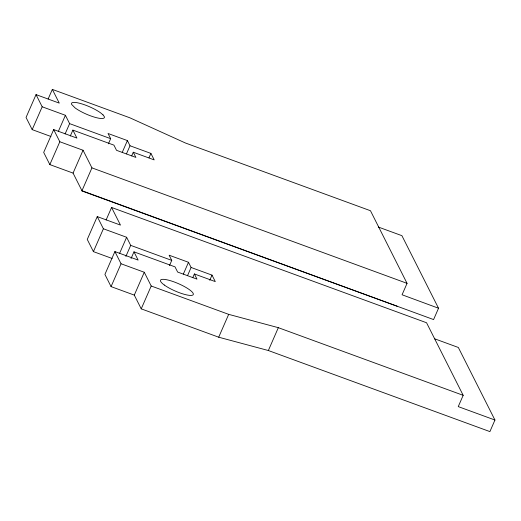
<?xml version="1.0" encoding="UTF-8"?>
<svg xmlns="http://www.w3.org/2000/svg" width="521" height="521" viewBox="0 0 521 521"><rect width="100%" height="100%" fill="white"/><g stroke="black" fill="none" stroke-linecap="round" stroke-linejoin="round"><path stroke-width="0.78" d="M48.147 98.977L52.334 89.397L59.264 103.119L36.034 94.614L26.05 117.459L32.191 129.631L50.928 136.489M32.191 129.631L42.181 106.785L36.034 94.614M70.309 136.001L72.881 130.107L76.906 138.085L53.683 129.579L43.692 152.419L49.84 164.597L73.064 173.102L81.953 190.712L433.576 319.575L438.532 308.237L401.912 235.674L378.337 227.045M58.319 131.507L65.405 115.291L42.181 106.785M49.84 164.597L59.824 141.751L53.683 129.579M65.105 133.949L69.619 123.633L65.405 115.291M73.064 173.102L83.054 150.256L59.824 141.751M83.054 150.256L91.937 167.866L81.875 190.933L397.08 306.198M108.401 143.822L110.654 138.664L108.042 133.487L127.398 140.579L130.009 145.756L150.914 153.415L154.183 159.888L133.278 152.23L131.67 155.916M122.246 152.366L127.398 140.579M106.108 219.999L111.579 207.469L120.475 225.092L97.245 216.593L87.261 239.439L93.409 251.617L112.145 258.475M126.466 153.864L130.009 145.756M93.409 251.617L103.392 228.771L97.245 216.593M148.986 157.837L150.914 153.415M131.077 258.481L133.975 251.851L138.13 260.083L114.9 251.578L104.916 274.424L111.064 286.609L134.294 295.107L141.23 308.849L218.703 337.204L268.354 350.522L489.896 431.603L494.95 420.037L458.33 347.468L434.364 338.696M119.537 253.486L126.623 237.276L103.392 228.771M111.064 286.609L121.048 263.763L114.9 251.578M125.88 256.423L130.706 245.371L126.623 237.276M134.294 295.107L144.278 272.262L121.048 263.763M141.23 308.849L151.207 286.003L144.278 272.262M169.494 265.547L171.748 260.389L169.13 255.205L188.491 262.291L191.103 267.475L212.014 275.127L215.284 281.607L194.379 273.955L192.763 277.641M183.34 274.085L188.491 262.291M187.567 275.583L191.103 267.475M209.761 280.285L212.014 275.127M218.703 337.204L228.686 314.358L278.331 327.676L463.182 395.328L458.252 406.608L494.95 420.037M268.354 350.522L278.331 327.676M52.334 89.397L129.768 117.759L185.424 143.001L370.464 210.731L407.057 283.352L402.069 294.775L438.532 308.237M69.619 123.633L110.654 138.664M72.881 130.107L113.923 145.138L116.535 150.322L135.89 157.414L133.278 152.23M91.937 167.866L407.057 283.352M111.579 207.469L426.556 322.753L463.182 395.328M130.706 245.371L171.748 260.389M133.975 251.851L175.017 266.869L177.635 272.053L196.99 279.139L194.379 273.955M151.207 286.003L228.686 314.358M103.021 114.887L100.781 112.992A17.909 4.025 23.6 0 0 81.269 103.718A17.909 4.025 23.6 0 0 71.651 104.441L75.109 107.925A17.909 4.025 23.6 0 0 94.62 117.199A17.909 4.025 23.6 0 0 104.239 116.483L103.021 114.887M164.304 285.026A17.909 4.031 23.6 0 0 192.405 295.218A17.909 4.031 23.6 0 0 173.936 281.854A17.909 4.031 23.6 0 0 164.304 285.026"/></g></svg>
